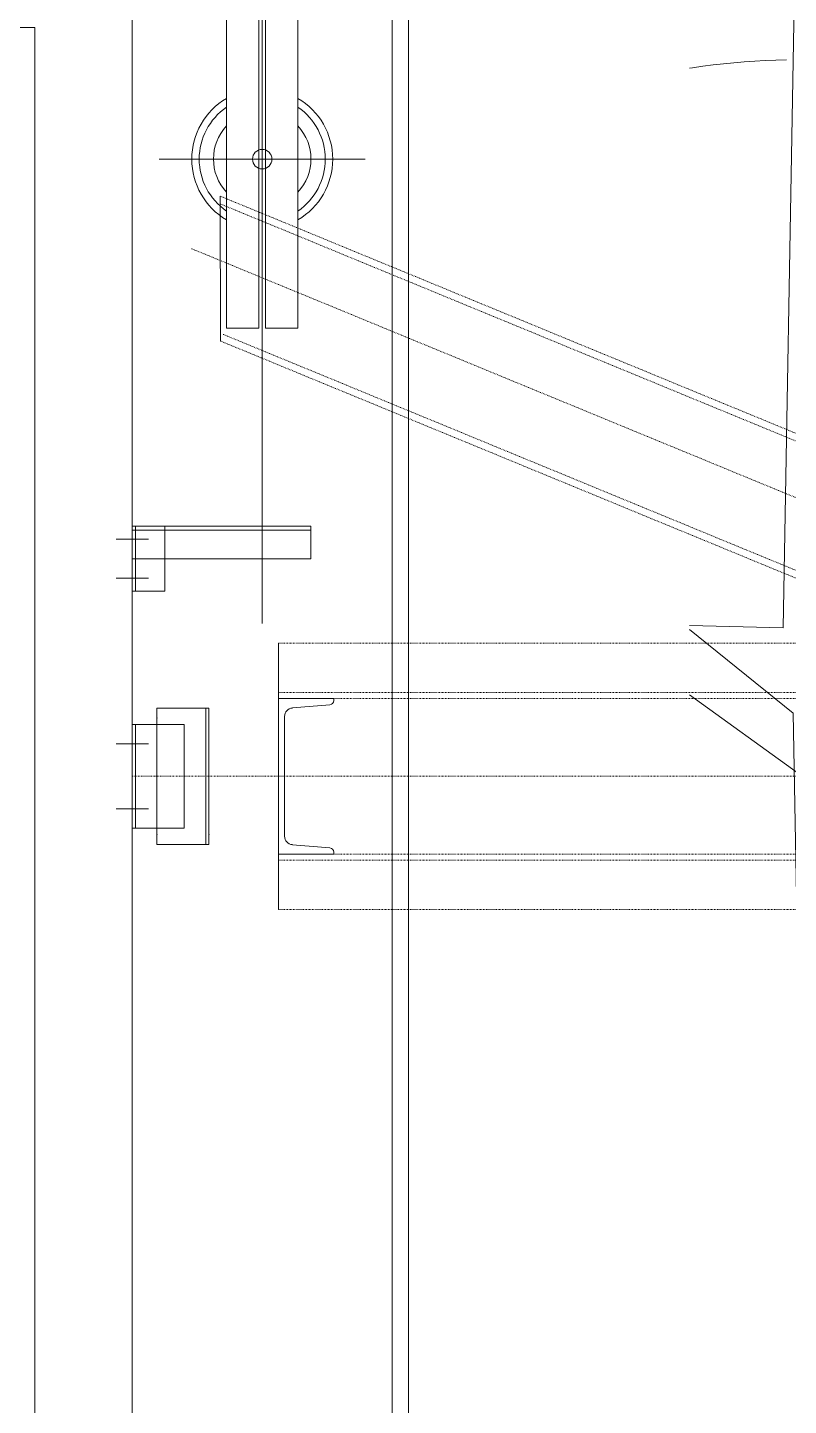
# Model space of a CAD drawing. Extents: x -1439 to 34962, y -872 to 8330.
# Drawn here: x 3664.7 to 3781.8, y 3330.4 to 3542.5 of the extents above; entities that cross this region are included whole.
import ezdxf
from ezdxf.xclip import XClip

# ---------------------------------------------------------------- set-up
doc = ezdxf.new("R2010")
doc.units = 0
doc.header["$XCLIPFRAME"] = 0
doc.linetypes.add('DOT2', pattern=[0.125, 0, -0.125])
doc.layers.get('0').update_dxf_attribs({"color": 9, "lineweight": 9})
for name, color, linetype, lineweight in [('00', 9, 'Continuous', 9), ('04', 9, 'Continuous', 9), ('06D', 9, 'Continuous', 9), ('20', 9, 'DOT2', 9)]:
    doc.layers.add(name, color=color, linetype=linetype, lineweight=lineweight)

# ---------------------------------------------------------------- blocks, each defined once
blk = doc.blocks.new('p-araba-caddy')
blk.add_lwpolyline([(4.26, 87.51), (96.49, 89.41), (104.41, 102.92), (112.34, 100.13), (105.35, 88.48), (403.12, 88.69), (392.45, 85.45), (418.68, 84.42, -0.236784), (423.23, -86.05), (112.38, -97.42), (113.04, -112.56), (99.21, -96.1), (12.07, -96.13, -0.35315), (-45.78, -38.19), (-47.76, 31.57, -0.418979), (4.26, 87.51, -0.014091)], format="xyb")
blk = doc.blocks.new('p- caddy')
blk.add_line((-86.52, 354.02), (-175.71, 289.92))
blk.add_arc((-86.52, 354.02), 109.84, 215.7081, 269.024)
at = {"rotation": 268.9244510197643}
blk.add_blockref('p-araba-caddy', (10.6, 442.15), dxfattribs=at)
blk = doc.blocks.new('NPU240')
for p, q in [((0, -120), (0, 120)), ((0, 120), (85, 120)), ((21.4, 105.2), (79.1, 110.2)), ((85, 120), (85, 116.7)), ((9.5, -92.2), (9.5, 92.2)), ((21.4, -105.2), (79.1, -110.2)), ((0, -120), (85, -120)), ((85, -120), (85, -116.7))]:
    blk.add_line(p, q)
for centre, radius, start, end in [((78.5, 116.7), 6.5, 275, 0), ((22.5, 92.2), 13, 95, 180), ((22.5, -92.2), 13, 180, 265), ((78.5, -116.7), 6.5, 0, 85)]:
    blk.add_arc(centre, radius, start, end)
blk = doc.blocks.new('asansr-acilmayan')
at = {"layer": '06D'}
for p, q in [((1610, 25258.7), (1610, 24624.2)), ((1612.5, 25256.2), (1612.5, 24626.7)), ((1590, 25031.95), (1590, 24898.95)), ((1584.5, 24996.45), (1584.5, 24944.45)), ((1589.5, 24944.45), (1589.5, 24996.45)), ((1590.5, 24944.45), (1590.5, 24996.45)), ((1595.5, 24944.45), (1595.5, 24996.45)), ((1574.15, 24970.45), (1605.85, 24970.45)), ((1583.54, 24964.75), (1583.57, 24942.45)), ((1584.5, 24944.45), (1589.5, 24944.45)), ((1595.5, 24944.45), (1590.5, 24944.45)), ((1570, 24913.95), (1597.5, 24913.95)), ((1570, 24903.95), (1570, 24913.95)), ((1570, 24913.95), (1575, 24913.95)), ((1570, 24913.35), (1597.5, 24913.35)), ((1570.5, 24903.95), (1570.5, 24913.95)), ((1575, 24903.95), (1575, 24913.95)), ((1597.5, 24908.95), (1597.5, 24913.95)), ((1567.5, 24911.95), (1572.5, 24911.95)), ((1570, 24908.95), (1597.5, 24908.95)), ((1567.5, 24905.95), (1572.5, 24905.95)), ((1570, 24903.95), (1575, 24903.95)), ((1592.5, 24887.45), (1592.5, 24895.95)), ((1573.8, 24864.95), (1573.8, 24885.95)), ((1573.8, 24885.95), (1581.8, 24885.95)), ((1581.3, 24885.95), (1581.3, 24864.95)), ((1581.8, 24885.95), (1581.8, 24864.95)), ((1570, 24867.45), (1570, 24883.45)), ((1570, 24883.45), (1578, 24883.45)), ((1570.5, 24867.45), (1570.5, 24883.45)), ((1578, 24883.45), (1578, 24867.45)), ((1572.5, 24880.45), (1567.5, 24880.45)), ((1572.5, 24870.45), (1567.5, 24870.45)), ((1578, 24867.45), (1570, 24867.45)), ((1581.8, 24864.95), (1573.8, 24864.95)), ((1592.5, 24863.45), (1592.5, 24854.95))]:
    blk.add_line(p, q, dxfattribs=at)
blk.add_circle((1590, 24970.45), 1.5, dxfattribs=at)
for radius, start, end in [(10.85, 120.4584, 239.5416), (10.85, 300.4584, 59.5416), (9.7, 124.542, 235.458), (9.7, 304.542, 55.458), (7.5, 137.1666, 222.8334), (7.5, 317.1666, 42.8334)]:
    blk.add_arc((1590, 24970.45), radius, start, end, dxfattribs=at)
for p in [(1573.8, 24884.45), (1573.8, 24866.45), (1573.8, 24866.45), (1573.8, 24866.45), (1581.8, 24866.45)]:
    blk.add_point(p, dxfattribs=at)
at = {"layer": '20'}
for p, q in [((1583.57, 24964.74), (1943.45, 24816.46)), ((1583.54, 24963.56), (1943.02, 24815.45)), ((1579.13, 24956.66), (1943.45, 24806.57)), ((1584, 24943.47), (1943.45, 24795.37)), ((1583.57, 24942.45), (1943.45, 24794.17)), ((1592.5, 24895.95), (1860, 24895.95)), ((1592.5, 24888.35), (1932.5, 24888.35)), ((1592.5, 24887.45), (1860, 24887.45)), ((1570, 24875.45), (1930, 24875.45)), ((1592.5, 24863.45), (1924, 24863.45)), ((1592.5, 24862.55), (1932.5, 24862.55)), ((1592.5, 24854.95), (1862.5, 24854.95))]:
    blk.add_line(p, q, dxfattribs=at)
at = {"layer": '06D', "xscale": 0.0999999999985448, "yscale": 0.0999999999985448, "zscale": 0.0999999999985448}
blk.add_blockref('NPU240', (1592.5, 24875.45), dxfattribs=at)

msp = doc.modelspace()

# ---------------------------------------------------------------- linework, layer by layer
at = {"layer": '00'}
msp.add_lwpolyline([(3665.84, 3542.5), (3585.84, 3542.5), (3585.84, 3557.5), (3665.84, 3557.5), (3665.84, 3812.5), (3680.84, 3812.5), (3680.84, 3812.5), (3680.84, 3192.5), (3665.84, 3192.5), (3665.84, 3542.5)], dxfattribs=at)

# ---------------------------------------------------------------- block references
msp.add_blockref('asansr-acilmayan', (2110.84, -21448.2))
at = {"layer": '04'}
ref = msp.add_blockref('p- caddy', (3869.91, 3781.72), dxfattribs=dict(at, xscale=-1, rotation=180))
XClip(ref).set_block_clipping_path([(-103.3147364369, -3.0291583687), (112.6871295991, 503.2721170996)])

doc.saveas('drawing.dxf')
